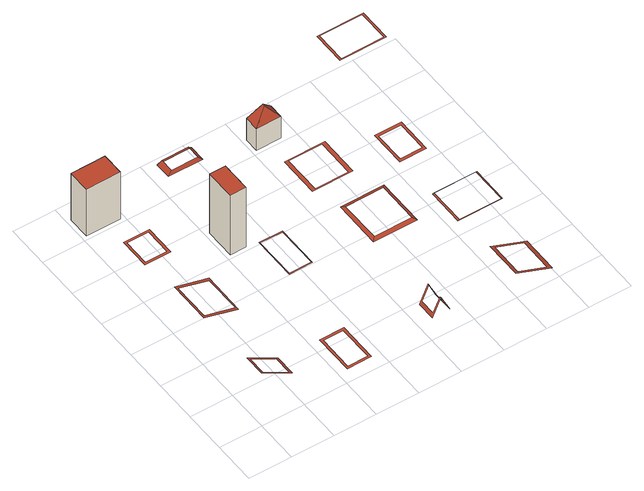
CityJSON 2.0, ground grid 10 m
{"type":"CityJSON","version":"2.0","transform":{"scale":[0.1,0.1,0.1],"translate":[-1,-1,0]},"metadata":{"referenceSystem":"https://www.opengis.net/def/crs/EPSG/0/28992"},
"CityObjects":{
"building1":{"type":"Building","attributes":{"roofType":"Shed","yearOfConstruction":1953,"function":"Industrial","storeysAboveGround":3},"geometry":[{"type":"MultiSurface","lod":"3","boundaries":[[[0,1,2,3],[4,5,6,7]]],"semantics":{"surfaces":[{"type":"RoofSurface"}],"values":[0]}}]},
"building2":{"type":"Building","attributes":{"roofType":"Shed","yearOfConstruction":1951,"function":"Industrial","storeysAboveGround":3},"geometry":[{"type":"MultiSurface","lod":"3","boundaries":[[[8,9,10,11],[12,13,14,15]]],"semantics":{"surfaces":[{"type":"RoofSurface"}],"values":[0]}}]},
"building3":{"type":"Building","attributes":{"roofType":"Flat","yearOfConstruction":1987,"function":"Residential","storeysAboveGround":3},"geometry":[{"type":"MultiSurface","lod":"3","boundaries":[[[16,17,18,19],[20,21,22,23]]],"semantics":{"surfaces":[{"type":"RoofSurface"}],"values":[0]}}]},
"building4":{"type":"Building","attributes":{"roofType":"Flat","yearOfConstruction":2014,"function":"Industrial","storeysAboveGround":4},"geometry":[{"type":"MultiSurface","lod":"2","boundaries":[[[24,25,26,27]],[[28,29,30,31]],[[26,28,31,27]],[[25,29,28,26]],[[24,30,29,25]],[[27,31,30,24]]],"semantics":{"surfaces":[{"type":"GroundSurface"},{"type":"RoofSurface"},{"type":"WallSurface"}],"values":[0,1,2,2,2,2]}}]},
"building5":{"type":"Building","attributes":{"roofType":"Flat","yearOfConstruction":1946,"function":"Industrial","storeysAboveGround":1},"geometry":[{"type":"MultiSurface","lod":"3","boundaries":[[[32,33,34,35],[36,37,38,39]]],"semantics":{"surfaces":[{"type":"RoofSurface"}],"values":[0]}}]},
"building6":{"type":"Building","attributes":{"roofType":"Flat","yearOfConstruction":1975,"function":"Industrial","storeysAboveGround":4},"geometry":[{"type":"MultiSurface","lod":"3","boundaries":[[[40,41,42,43],[44,45,46,47]]],"semantics":{"surfaces":[{"type":"RoofSurface"}],"values":[0]}}]},
"building7":{"type":"Building","attributes":{"roofType":"Flat","yearOfConstruction":1951,"function":"Industrial","storeysAboveGround":5},"geometry":[{"type":"MultiSurface","lod":"2","boundaries":[[[48,49,50,51]],[[52,53,54,55]],[[50,52,55,51]],[[49,53,52,50]],[[48,54,53,49]],[[51,55,54,48]]],"semantics":{"surfaces":[{"type":"GroundSurface"},{"type":"RoofSurface"},{"type":"WallSurface"}],"values":[0,1,2,2,2,2]}}]},
"building8":{"type":"Building","attributes":{"roofType":"Hipped","yearOfConstruction":2006,"function":"Industrial","storeysAboveGround":2},"geometry":[{"type":"MultiSurface","lod":"3","boundaries":[[[56,57,58,59]],[[60,61,57,56]],[[62,61,60,63]],[[58,62,63,59]]],"semantics":{"surfaces":[{"type":"RoofSurface"}],"values":[0,0,0,0]}}]},
"building9":{"type":"Building","attributes":{"roofType":"Gabled","yearOfConstruction":1976,"function":"Residential","storeysAboveGround":2},"geometry":[{"type":"MultiSurface","lod":"3","boundaries":[[[64,65,66,67,68,69,70,71]],[[67,72,73,64,71,74,75,68]]],"semantics":{"surfaces":[{"type":"RoofSurface"}],"values":[0,0]}}]},
"building10":{"type":"Building","attributes":{"roofType":"Pyramidal","yearOfConstruction":2006,"function":"Residential","storeysAboveGround":3},"geometry":[{"type":"MultiSurface","lod":"3","boundaries":[[[76,77,78,79]],[[80,81,77,76]],[[82,81,80,83]],[[78,82,83,79]]],"semantics":{"surfaces":[{"type":"RoofSurface"}],"values":[0,0,0,0]}}]},
"building11":{"type":"Building","attributes":{"roofType":"Flat","yearOfConstruction":1948,"function":"Residential","storeysAboveGround":2},"geometry":[{"type":"MultiSurface","lod":"3","boundaries":[[[84,85,86,87],[88,89,90,91]]],"semantics":{"surfaces":[{"type":"RoofSurface"}],"values":[0]}}]},
"building12":{"type":"Building","attributes":{"roofType":"Hipped","yearOfConstruction":1989,"function":"Residential","storeysAboveGround":2},"geometry":[{"type":"MultiSurface","lod":"2","boundaries":[[[92,93,94,95]],[[96,97,98,99]],[[99,100,101,96]],[[98,100,99]],[[101,97,96]],[[94,100,98,95]],[[93,101,100,94]],[[92,97,101,93]],[[95,98,97,92]]],"semantics":{"surfaces":[{"type":"GroundSurface"},{"type":"RoofSurface"},{"type":"WallSurface"}],"values":[0,1,1,1,1,2,2,2,2]}}]},
"building13":{"type":"Building","attributes":{"roofType":"Shed","yearOfConstruction":1952,"function":"Residential","storeysAboveGround":1},"geometry":[{"type":"MultiSurface","lod":"3","boundaries":[[[102,103,104,105],[106,107,108,109]]],"semantics":{"surfaces":[{"type":"RoofSurface"}],"values":[0]}}]},
"building14":{"type":"Building","attributes":{"roofType":"Hipped","yearOfConstruction":1992,"function":"Residential","storeysAboveGround":1},"geometry":[{"type":"MultiSurface","lod":"3","boundaries":[[[110,111,112,113]],[[114,115,111,110]],[[116,115,114,117]],[[112,116,117,113]]],"semantics":{"surfaces":[{"type":"RoofSurface"}],"values":[0,0,0,0]}}]},
"building15":{"type":"Building","attributes":{"roofType":"Flat","yearOfConstruction":1979,"function":"Residential","storeysAboveGround":1},"geometry":[{"type":"MultiSurface","lod":"3","boundaries":[[[118,119,120,121],[122,123,124,125]]],"semantics":{"surfaces":[{"type":"RoofSurface"}],"values":[0]}}]},
"building16":{"type":"Building","attributes":{"roofType":"Flat","yearOfConstruction":1964,"function":"Residential","storeysAboveGround":4},"geometry":[{"type":"MultiSurface","lod":"3","boundaries":[[[126,127,128,129],[130,131,132,133]]],"semantics":{"surfaces":[{"type":"RoofSurface"}],"values":[0]}}]}
},
"vertices":[
[76,6,99],[76,55,99],[3,55,143],[3,6,143],[10,51,138],[69,51,103],[69,10,103],[10,10,138],
[86,203,101],[86,304,101],[5,304,125],[5,203,125],[10,297,123],[82,297,102],[82,210,102],[10,210,123],
[66,404,100],[66,477,100],[5,477,100],[5,404,100],[10,471,100],[60,471,100],[60,410,100],[10,410,100],
[10,662,0],[90,662,0],[90,610,0],[10,610,0],[90,610,131],[90,662,131],[10,662,131],[10,610,131],
[261,4,35],[261,98,35],[204,98,35],[204,4,35],[210,92,35],[255,92,35],[255,10,35],[210,10,35],
[263,207,122],[263,310,122],[208,310,122],[208,207,122],[210,307,122],[261,307,122],[261,210,122],[210,210,122],
[210,480,0],[247,480,0],[247,410,0],[210,410,0],[247,410,167],[247,480,167],[210,480,167],[210,410,167],
[282,607,54],[273,610,64],[210,610,64],[201,607,54],[282,645,54],[273,642,64],[210,642,64],[201,645,54],
[426,7,99],[447,7,54],[447,51,54],[426,51,99],[426,48,99],[442,48,63],[442,10,63],[426,10,99],[406,51,54],[406,7,54],[410,10,63],[410,48,63],
[506,202,100],[499,210,104],[410,210,104],[403,202,100],[506,315,100],[499,307,104],[410,307,104],[403,315,100],
[496,407,66],[496,502,66],[401,502,66],[401,407,66],[410,499,66],[487,499,66],[487,410,66],[410,410,66],
[410,644,0],[468,644,0],[468,610,0],[410,610,0],[439,630,95],[410,644,60],[410,610,60],[439,624,95],[468,610,60],[468,644,60],
[687,4,28],[687,92,28],[601,92,64],[601,4,64],[610,87,60],[677,87,32],[677,10,32],[610,10,60],
[712,210,30],[709,210,32],[610,210,32],[607,210,30],[712,297,30],[709,296,32],[610,296,32],[607,297,30],
[667,403,30],[667,489,30],[604,489,30],[604,403,30],[610,482,30],[661,482,30],[661,410,30],[610,410,30],
[714,607,138],[714,685,138],[605,685,138],[605,607,138],[610,682,138],[709,682,138],[709,610,138],[610,610,138]
]}
